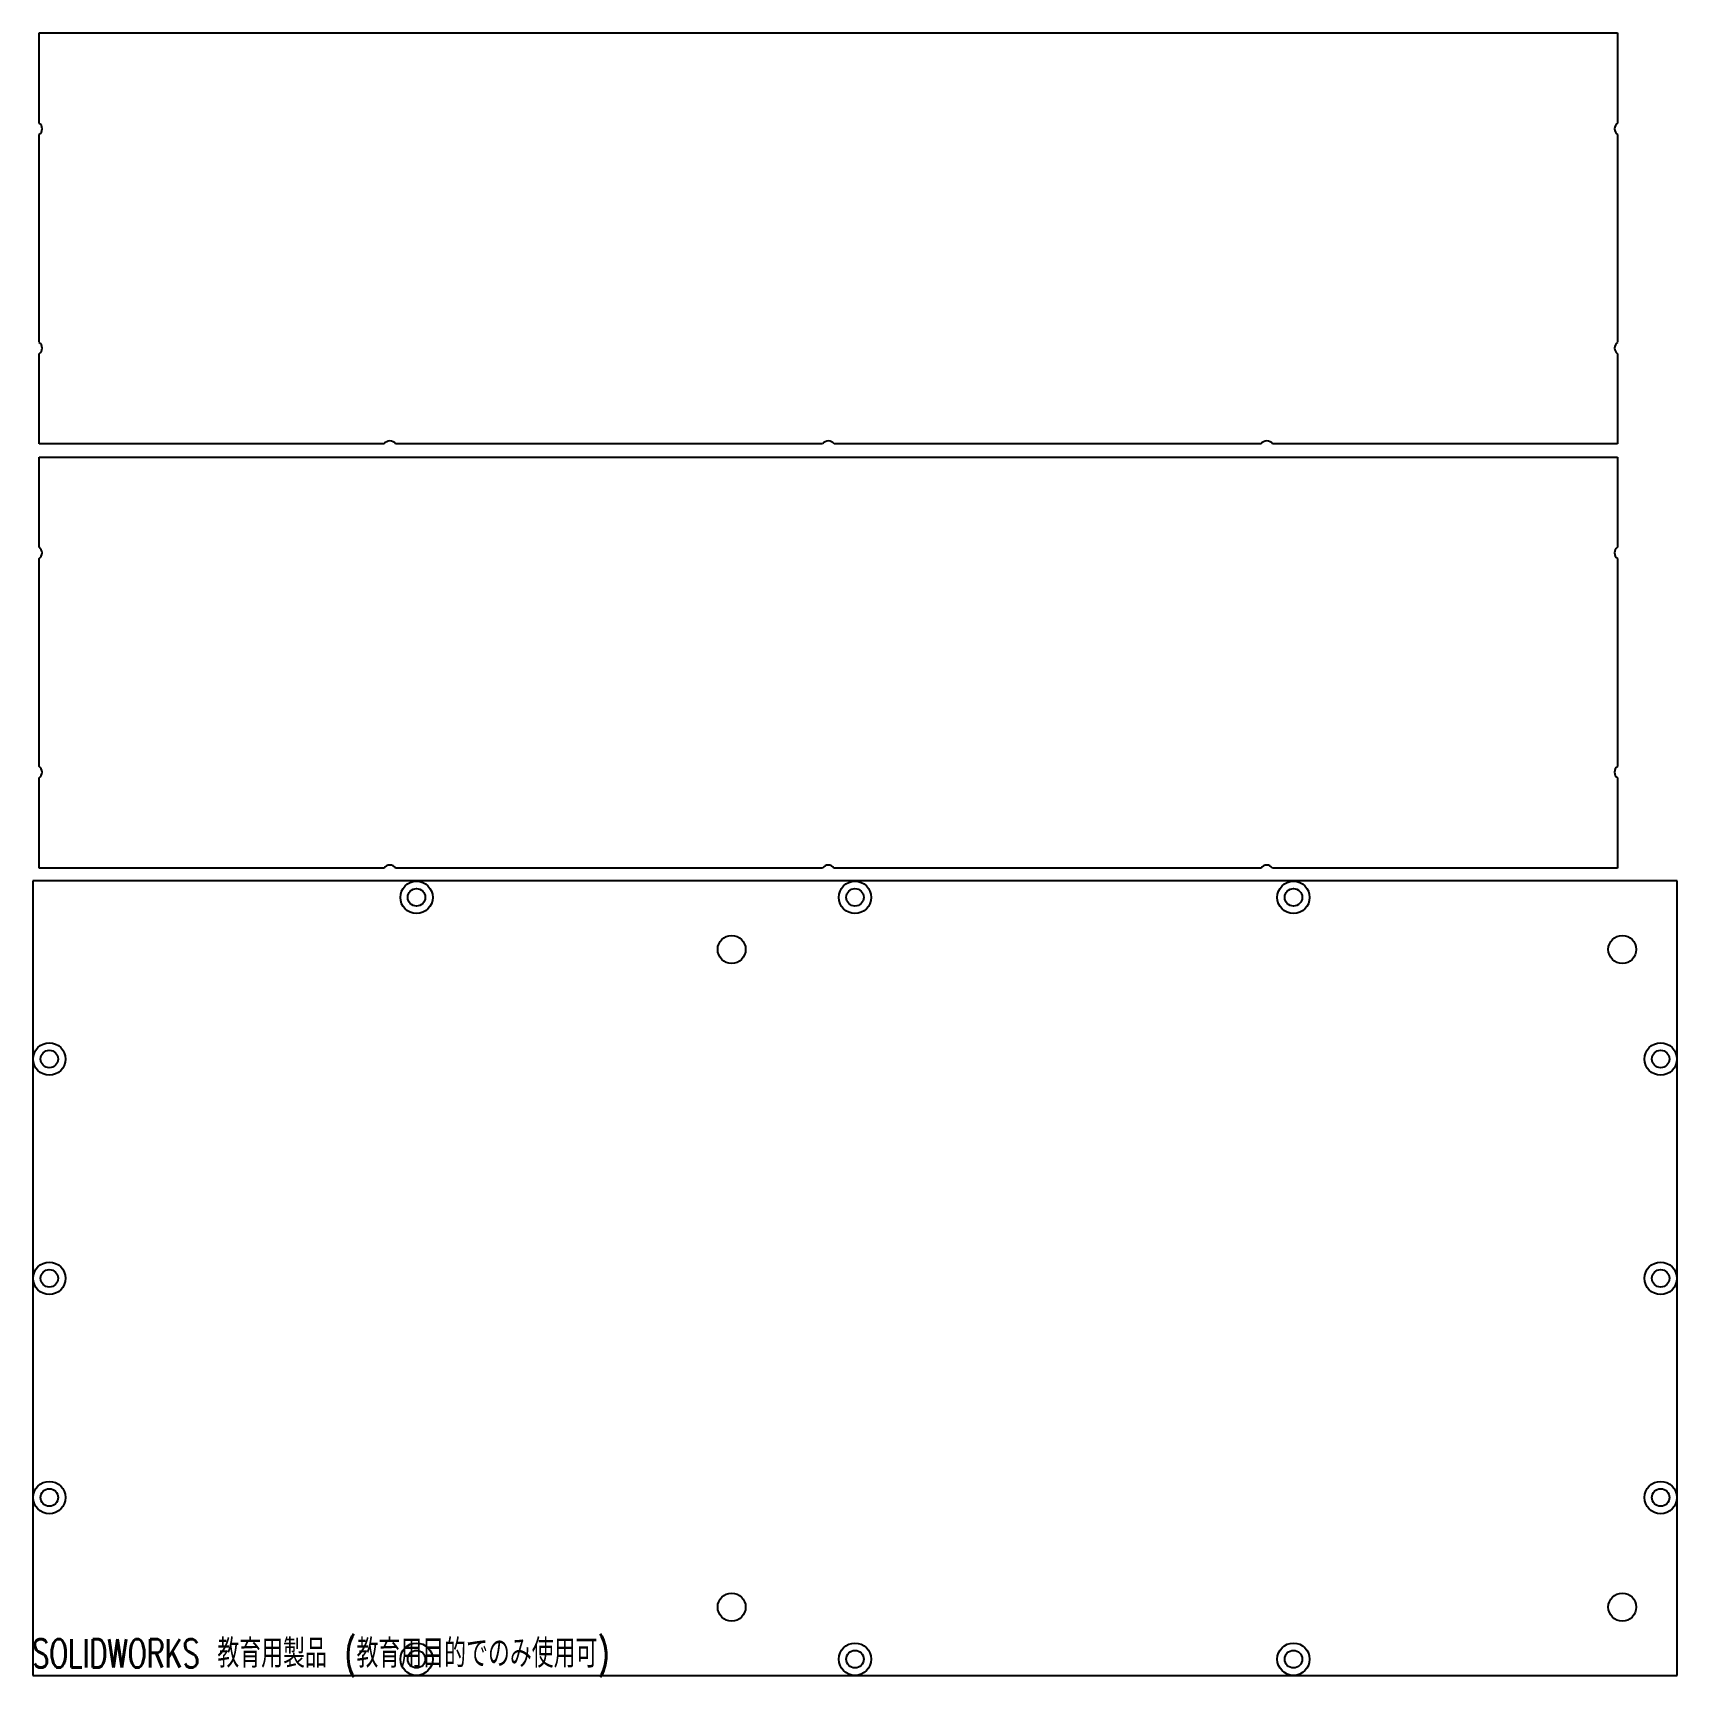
# Model space of a CAD drawing. Header units: millimetres. Extents: x 0 to 300, y 0 to 300.
import ezdxf

# ---------------------------------------------------------------- set-up
doc = ezdxf.new("R2010")
doc.units = ezdxf.units.MM
doc.styles.add('SLDTEXTSTYLE0', font='TXT', dxfattribs={"width": 0.7, "bigfont": 'bigfont'})

msp = doc.modelspace()

# ---------------------------------------------------------------- linework, layer by layer
at = {"color": 7, "linetype": 'Continuous', "lineweight": 25}
for p, q in [((1.24, 299.78), (289.24, 299.78)), ((1.24, 283.32), (1.24, 299.78)), ((289.24, 299.78), (289.24, 283.32)), ((1.24, 243.32), (1.24, 281.25)), ((289.24, 281.25), (289.24, 243.32)), ((1.24, 224.78), (1.24, 241.25)), ((289.24, 241.25), (289.24, 224.78)), ((1.23, 222.39), (289.23, 222.39)), ((1.23, 205.92), (1.23, 222.39)), ((64.2, 224.78), (1.24, 224.78)), ((144.2, 224.78), (66.28, 224.78)), ((224.2, 224.78), (146.28, 224.78)), ((289.24, 224.78), (226.28, 224.78)), ((289.23, 222.39), (289.23, 205.92)), ((1.23, 165.92), (1.23, 203.85)), ((289.23, 203.85), (289.23, 165.92)), ((1.23, 147.39), (1.23, 163.85)), ((289.23, 163.85), (289.23, 147.39)), ((64.19, 147.39), (1.23, 147.39)), ((144.19, 147.39), (66.27, 147.39)), ((224.19, 147.39), (146.27, 147.39)), ((289.23, 147.39), (226.27, 147.39)), ((0.1, 145.04), (0.1, 0.04)), ((300.1, 145.04), (0.1, 145.04)), ((300.1, 0.04), (300.1, 145.04)), ((0.1, 0.04), (300.1, 0.04))]:
    msp.add_line(p, q, dxfattribs=at)
for centre, radius in [((70.1, 142.04), 2.95), ((150.1, 142.04), 2.95), ((230.1, 142.04), 2.95), ((70.1, 142.04), 1.6), ((150.1, 142.04), 1.6), ((230.1, 142.04), 1.6), ((127.6, 132.54), 2.55), ((290.1, 132.54), 2.55), ((3.1, 112.54), 2.95), ((3.1, 112.54), 1.6), ((297.1, 112.54), 2.95), ((297.1, 112.54), 1.6), ((3.1, 72.54), 2.95), ((297.1, 72.54), 2.95), ((3.1, 72.54), 1.6), ((297.1, 72.54), 1.6), ((3.1, 32.54), 2.95), ((3.1, 32.54), 1.6), ((297.1, 32.54), 2.95), ((297.1, 32.54), 1.6), ((127.6, 12.54), 2.55), ((290.1, 12.54), 2.55), ((70.1, 3.04), 2.95), ((70.1, 3.04), 1.6), ((150.1, 3.04), 2.95), ((150.1, 3.04), 1.6), ((230.1, 3.04), 2.95), ((230.1, 3.04), 1.6)]:
    msp.add_circle(centre, radius, dxfattribs=at)
for centre, start, end in [((0.54, 282.28), 304.0558, 55.9442), ((289.94, 282.28), 124.0558, 235.9442), ((0.54, 242.28), 304.0558, 55.9442), ((289.94, 242.28), 124.0558, 235.9442), ((65.24, 224.08), 34.0558, 145.9442), ((145.24, 224.08), 34.0558, 145.9442), ((225.24, 224.08), 34.0558, 145.9442), ((0.53, 204.89), 304.0558, 55.9442), ((289.93, 204.89), 124.0558, 235.9442), ((0.53, 164.89), 304.0558, 55.9442), ((289.93, 164.89), 124.0558, 235.9442), ((65.23, 146.69), 34.0558, 145.9442), ((145.23, 146.69), 34.0558, 145.9442), ((225.23, 146.69), 34.0558, 145.9442)]:
    msp.add_arc(centre, 1.25, start, end, dxfattribs=at)

# ---------------------------------------------------------------- texts
at = {"color": 7, "linetype": 'Continuous', "insert": (0, 6.69), "char_height": 5.19, "attachment_point": 1, "style": 'SLDTEXTSTYLE0'}
msp.add_mtext('SOLIDWORKS 教育用製品 (教育用目的でのみ使用可)', dxfattribs=at)

doc.saveas('drawing.dxf')
